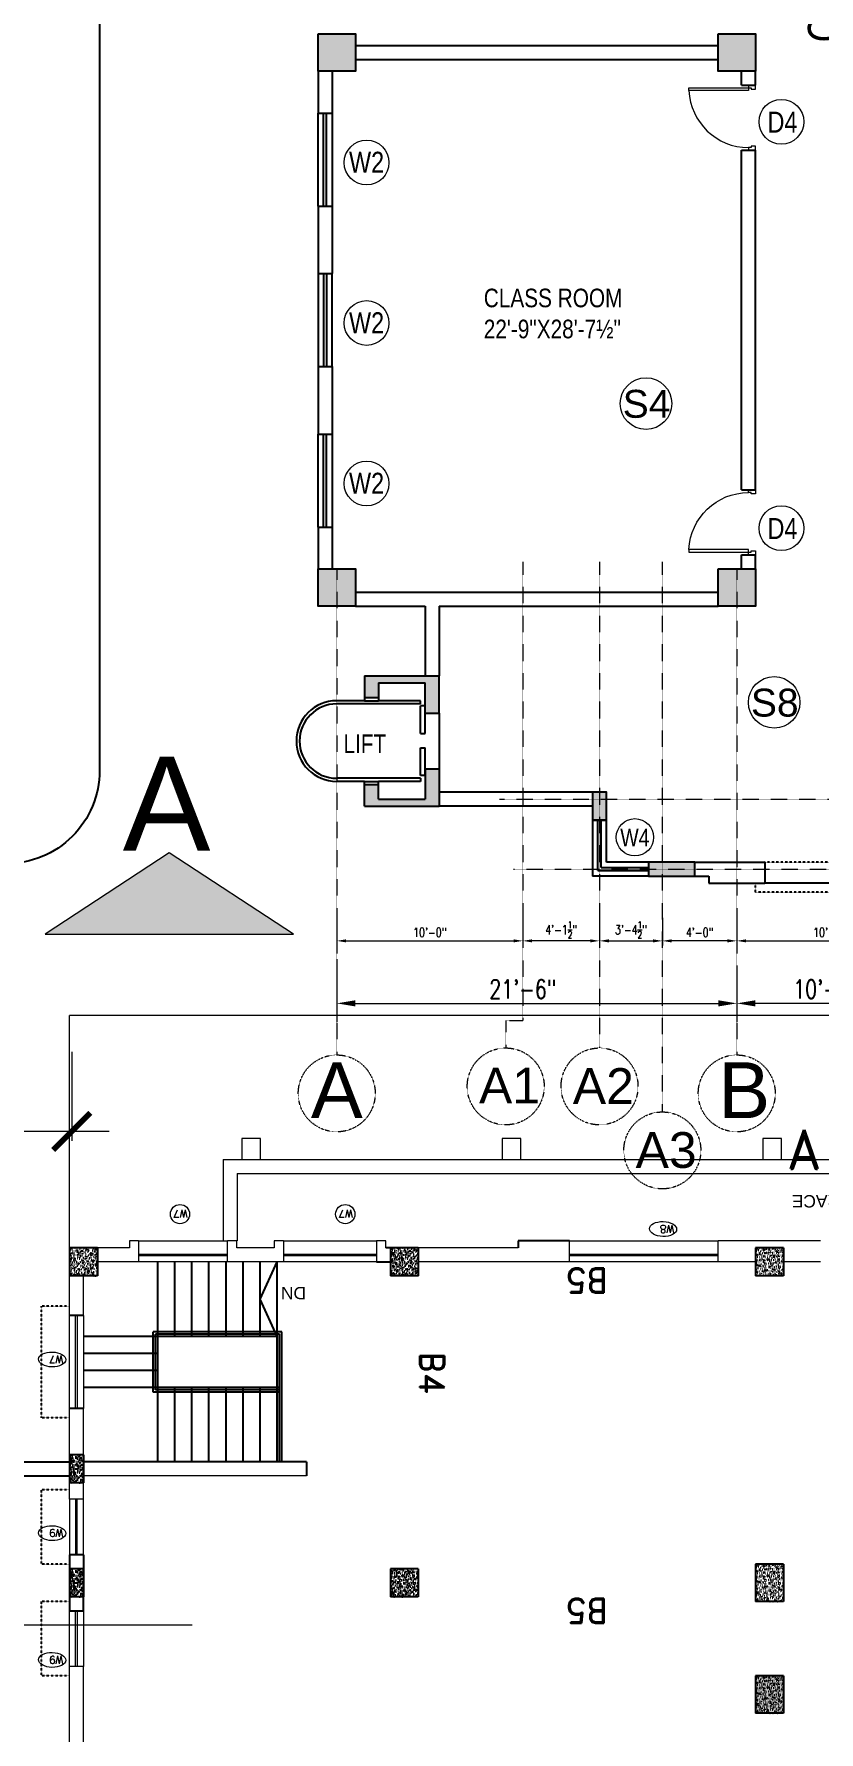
# Model space of a CAD drawing. Header units: inches. Extents: x -110725 to 51121, y 8404 to 44825.
# Drawn here: x 612 to 1118, y 21285 to 22380 of the extents above; entities that cross this region are included whole.
import ezdxf
from ezdxf.enums import TextEntityAlignment as Align

# ---------------------------------------------------------------- set-up
doc = ezdxf.new("R2010")
doc.units = ezdxf.units.IN
doc.header["$LTSCALE"] = 0.1
doc.header["$MEASUREMENT"] = 0
doc.linetypes.add('CENTER', pattern=[2, 1.25, -0.25, 0.25, -0.25])
doc.linetypes.add('DASHED', pattern=[0.75, 0.5, -0.25])
doc.layers.get('0').update_dxf_attribs({"color": 1, "lineweight": 0})
doc.layers.get('Defpoints').update_dxf_attribs({"lineweight": 0})
for name, color, linetype in [('COL', 6, 'Continuous'), ('Column', 7, 'Continuous'), ('Column Hatch', 7, 'Continuous'), ('GF', 1, 'Continuous'), ('GFW', 5, 'Continuous'), ('GREEN BELT', 80, 'Continuous'), ('STEP', 5, 'Continuous')]:
    doc.layers.add(name, color=color, linetype=linetype)
for name, color, linetype, lineweight in [('dim', 252, 'Continuous', 0), ('DOOR', 32, 'Continuous', 0), ('GRID', 8, 'CENTER', 0), ('HATCH', 5, 'Continuous', 5), ('TEXT', 3, 'Continuous', 0), ('TEXT2', 4, 'Continuous', 0), ('WALL', 7, 'Continuous', 0), ('WINDOW', 5, 'Continuous', 18)]:
    doc.layers.add(name, color=color, linetype=linetype, lineweight=lineweight)
doc.styles.add('as', font='arial.ttf')
doc.styles.add('ATIF', font='arial.ttf')
doc.styles.add('EHSAN', font='arial.ttf', dxfattribs={"height": 54})
doc.styles.add('ROMAND', font='romand.shx')
doc.styles.add('ROMANS', font='arial.ttf', dxfattribs={"width": 0.8, "height": 15})
doc.styles.get("Standard").update_dxf_attribs({"font": 'arial.ttf'})
doc.styles.add('style2', font='romand.shx')
doc.styles.add('WORKING', font='romans.shx', dxfattribs={"width": 0.75})
doc.dimstyles.new('1-8', dxfattribs={"dimtxt": 6, "dimasz": 6, "dimexe": 3, "dimexo": 1, "dimgap": 2, "dimtad": 1, "dimdec": 1, "dimzin": 3, "dimdsep": 46, "dimlunit": 4, "dimtxsty": 'WORKING', "dimcen": 2, "dimdle": 3, "dimadec": 0, "dimazin": 0, "dimtfac": 0.75, "dimtdec": 1, "dimtofl": 0, "dimtmove": 1, "dimatfit": 0, "dimfxl": 4, "dimtolj": 1, "dimtzin": 0, "dimlwd": -1, "dimlwe": -1, "dimarcsym": 1})
doc.dimstyles.new('DIM1', dxfattribs={"dimtxt": 54, "dimasz": 6, "dimexe": 6, "dimexo": 3, "dimgap": 1, "dimtad": 0, "dimzin": 0, "dimdsep": 46, "dimlunit": 4, "dimtxsty": 'EHSAN', "dimblk": 'ARCHTICK', "dimcen": 3, "dimdle": 6, "dimclrd": 4, "dimclre": 4, "dimclrt": 6, "dimadec": 0, "dimazin": 0, "dimtfac": 1, "dimtofl": 0, "dimtmove": 1, "dimatfit": 3, "dimldrblk": 'ARCHTICK', "dimfxl": 4, "dimtolj": 1, "dimtzin": 3, "dimlwd": -1, "dimlwe": -1, "dimarcsym": 0})

# ---------------------------------------------------------------- blocks, each defined once
blk = doc.blocks.new('_ArchTick')
at = {"color": 0, "linetype": 'ByBlock', "const_width": 0.15}
blk.add_lwpolyline([(-0.5, -0.5), (0.5, 0.5)], dxfattribs=at)
blk = doc.blocks.new('*D1995')
at = {"layer": 'Defpoints', "color": 0, "transparency": 16777216}
for p in [(-33, 21727), (636, 21727), (636, 21672.7)]:
    blk.add_point(p, dxfattribs=at)
at = {"layer": 'dim', "color": 4, "transparency": 16777216}
for p, q in [((-33, 21724), (-33, 21666.7)), ((636, 21724), (636, 21666.7)), ((-57, 21672.7), (207.7, 21672.7)), ((660, 21672.7), (395.2, 21672.7))]:
    blk.add_line(p, q, dxfattribs=at)
at = {"layer": 'dim', "color": 4, "transparency": 16777216, "xscale": 24, "yscale": 24, "zscale": 24, "rotation": 180}
blk.add_blockref('_ArchTick', (-33, 21672.7), dxfattribs=at)
at = {"layer": 'dim', "color": 4, "transparency": 16777216, "xscale": 24, "yscale": 24, "zscale": 24}
blk.add_blockref('_ArchTick', (636, 21672.7), dxfattribs=at)
at = {"layer": 'dim', "color": 6, "transparency": 16777216, "insert": (301.5, 21672.7), "char_height": 54, "attachment_point": 5, "style": 'EHSAN'}
blk.add_mtext('\\A1;55\'-9"', dxfattribs=at)
blk = doc.blocks.new('D2')
for p, q in [((-3, 34.85), (-1.5, 34.85)), ((-3, 1.85), (-3, 34.85)), ((-1.5, 34.85), (-1.5, 1.85)), ((-34.5, 1.88), (-36, 1.88)), ((-36, 1.88), (-36, -1.88)), ((-34.5, 0.38), (-34.5, 1.88)), ((-33.75, 0.38), (-34.5, 0.38)), ((-33.75, -1.88), (-33.75, 0.38)), ((-1.5, 1.85), (-3, 1.85)), ((-2.25, 0.38), (-2.25, -1.88)), ((-1.5, 0.38), (-2.25, 0.38)), ((0, 1.88), (-1.5, 1.88)), ((-1.5, 1.88), (-1.5, 0.38)), ((0, -1.88), (0, 1.88)), ((-36, -1.88), (-33.75, -1.88)), ((-2.25, -1.88), (0, -1.88))]:
    blk.add_line(p, q)
blk.add_arc((-1.5, 1.88), 33, 92.60525, 180)
blk = doc.blocks.new('*D3102')
at = {"layer": 'Defpoints', "color": 0, "transparency": 16777216}
for p in [(806.9, 21795.8), (1064.9, 21791.3), (1064.9, 21755.3)]:
    blk.add_point(p, dxfattribs=at)
at = {"layer": 'dim', "color": 0, "transparency": 16777216}
for p, q in [((806.9, 21783.8), (806.9, 21743.3)), ((1064.9, 21779.3), (1064.9, 21743.3)), ((818.9, 21755.3), (1052.9, 21755.3))]:
    blk.add_line(p, q, dxfattribs=at)
for points in [[(818.9, 21757.3), (818.9, 21753.3), (806.9, 21755.3)], [(1052.9, 21757.3), (1052.9, 21753.3), (1064.9, 21755.3)]]:
    blk.add_solid(points, dxfattribs=at)
at = {"layer": 'dim', "color": 0, "transparency": 16777216, "insert": (926.9, 21764.5), "char_height": 12, "attachment_point": 5, "style": 'WORKING'}
blk.add_mtext('\\A1;21\'-6"', dxfattribs=at)
blk = doc.blocks.new('*D3106')
at = {"layer": 'Defpoints', "color": 0, "transparency": 16777216}
for p in [(1064.9, 21791.3), (1184.9, 21790.5), (1064.9, 21755.3)]:
    blk.add_point(p, dxfattribs=at)
at = {"layer": 'dim', "color": 0, "transparency": 16777216}
for p, q in [((1064.9, 21779.3), (1064.9, 21743.3)), ((1184.9, 21778.5), (1184.9, 21743.3)), ((1172.9, 21755.3), (1076.9, 21755.3))]:
    blk.add_line(p, q, dxfattribs=at)
for points in [[(1076.9, 21757.3), (1076.9, 21753.3), (1064.9, 21755.3)], [(1172.9, 21757.3), (1172.9, 21753.3), (1184.9, 21755.3)]]:
    blk.add_solid(points, dxfattribs=at)
at = {"layer": 'dim', "color": 0, "transparency": 16777216, "insert": (1122.9, 21764.5), "char_height": 12, "attachment_point": 5, "style": 'WORKING'}
blk.add_mtext('\\A1;10\'-0"', dxfattribs=at)
blk = doc.blocks.new('*D3108')
at = {"layer": 'Defpoints', "color": 0, "transparency": 16777216}
for p in [(806.9, 21811.9), (926.9, 21811.3), (926.9, 21795.6)]:
    blk.add_point(p, dxfattribs=at)
at = {"layer": 'dim', "color": 0, "transparency": 16777216}
for p, q in [((806.9, 21810.9), (806.9, 21792.6)), ((926.9, 21810.3), (926.9, 21792.6)), ((812.9, 21795.6), (920.9, 21795.6))]:
    blk.add_line(p, q, dxfattribs=at)
for points in [[(812.9, 21796.6), (812.9, 21794.6), (806.9, 21795.6)], [(920.9, 21796.6), (920.9, 21794.6), (926.9, 21795.6)]]:
    blk.add_solid(points, dxfattribs=at)
at = {"layer": 'dim', "color": 0, "transparency": 16777216, "insert": (866.9, 21801.1), "char_height": 6, "attachment_point": 5, "style": 'WORKING'}
blk.add_mtext('\\A1;10\'-0"', dxfattribs=at)
blk = doc.blocks.new('*D3109')
at = {"layer": 'Defpoints', "color": 0, "transparency": 16777216}
for p in [(926.9, 21811.3), (976.4, 21811.6), (926.9, 21795.6)]:
    blk.add_point(p, dxfattribs=at)
at = {"layer": 'dim', "color": 0, "transparency": 16777216}
for p, q in [((926.9, 21810.3), (926.9, 21792.6)), ((976.4, 21810.6), (976.4, 21792.6)), ((970.4, 21795.6), (932.9, 21795.6))]:
    blk.add_line(p, q, dxfattribs=at)
for points in [[(932.9, 21796.6), (932.9, 21794.6), (926.9, 21795.6)], [(970.4, 21796.6), (970.4, 21794.6), (976.4, 21795.6)]]:
    blk.add_solid(points, dxfattribs=at)
at = {"layer": 'dim', "color": 0, "transparency": 16777216, "insert": (951.6, 21802.8), "char_height": 6, "attachment_point": 5, "style": 'WORKING'}
blk.add_mtext('\\A1;4\'-1{\\H0.75x;\\S1/2;}"', dxfattribs=at)
blk = doc.blocks.new('*D3110')
at = {"layer": 'Defpoints', "color": 0, "transparency": 16777216}
for p in [(976.4, 21811.6), (1016.9, 21811.4), (1016.9, 21795.6)]:
    blk.add_point(p, dxfattribs=at)
at = {"layer": 'dim', "color": 0, "transparency": 16777216}
for p, q in [((976.4, 21810.6), (976.4, 21792.6)), ((1016.9, 21810.4), (1016.9, 21792.6)), ((982.4, 21795.6), (1010.9, 21795.6))]:
    blk.add_line(p, q, dxfattribs=at)
for points in [[(982.4, 21796.6), (982.4, 21794.6), (976.4, 21795.6)], [(1010.9, 21796.6), (1010.9, 21794.6), (1016.9, 21795.6)]]:
    blk.add_solid(points, dxfattribs=at)
at = {"layer": 'dim', "color": 0, "transparency": 16777216, "insert": (996.6, 21802.8), "char_height": 6, "attachment_point": 5, "style": 'WORKING'}
blk.add_mtext('\\A1;3\'-4{\\H0.75x;\\S1/2;}"', dxfattribs=at)
blk = doc.blocks.new('*D3111')
at = {"layer": 'Defpoints', "color": 0, "transparency": 16777216}
for p in [(1064.9, 21811.6), (1184.9, 21811), (1184.9, 21795.6)]:
    blk.add_point(p, dxfattribs=at)
at = {"layer": 'dim', "color": 0, "transparency": 16777216}
for p, q in [((1064.9, 21810.6), (1064.9, 21792.6)), ((1184.9, 21810), (1184.9, 21792.6)), ((1070.9, 21795.6), (1178.9, 21795.6))]:
    blk.add_line(p, q, dxfattribs=at)
for points in [[(1070.9, 21796.6), (1070.9, 21794.6), (1064.9, 21795.6)], [(1178.9, 21796.6), (1178.9, 21794.6), (1184.9, 21795.6)]]:
    blk.add_solid(points, dxfattribs=at)
at = {"layer": 'dim', "color": 0, "transparency": 16777216, "insert": (1124.9, 21801.1), "char_height": 6, "attachment_point": 5, "style": 'WORKING'}
blk.add_mtext('\\A1;10\'-0"', dxfattribs=at)
blk = doc.blocks.new('*D3112')
at = {"layer": 'Defpoints', "color": 0, "transparency": 16777216}
for p in [(1016.9, 21811.4), (1064.9, 21811.6), (1016.9, 21795.6)]:
    blk.add_point(p, dxfattribs=at)
at = {"layer": 'dim', "color": 0, "transparency": 16777216}
for p, q in [((1016.9, 21810.4), (1016.9, 21792.6)), ((1064.9, 21810.6), (1064.9, 21792.6)), ((1058.9, 21795.6), (1022.9, 21795.6))]:
    blk.add_line(p, q, dxfattribs=at)
for points in [[(1022.9, 21796.6), (1022.9, 21794.6), (1016.9, 21795.6)], [(1058.9, 21796.6), (1058.9, 21794.6), (1064.9, 21795.6)]]:
    blk.add_solid(points, dxfattribs=at)
at = {"layer": 'dim', "color": 0, "transparency": 16777216, "insert": (1040.9, 21801.1), "char_height": 6, "attachment_point": 5, "style": 'WORKING'}
blk.add_mtext('\\A1;4\'-0"', dxfattribs=at)

msp = doc.modelspace()

# ---------------------------------------------------------------- hatches: boundary and pattern name
at = {"layer": 'Column Hatch'}
h = msp.add_hatch(color=256, dxfattribs=at)
h.dxf.hatch_style = 1
h.paths.add_polyline_path([(818.87541, 22380.4645), (794.87541, 22380.4645), (794.87541, 22356.4645), (818.87541, 22356.4645)])
h = msp.add_hatch(color=256, dxfattribs=at)
h.dxf.hatch_style = 1
h.paths.add_polyline_path([(1076.87541, 22380.4645), (1052.87541, 22380.4645), (1052.87541, 22356.4645), (1076.87541, 22356.4645)])
h = msp.add_hatch(color=256, dxfattribs=at)
h.dxf.hatch_style = 1
h.paths.add_polyline_path([(818.87541, 22035.4645), (794.87541, 22035.4645), (794.87541, 22011.4645), (818.87541, 22011.4645)])
h = msp.add_hatch(color=256, dxfattribs=at)
h.dxf.hatch_style = 1
h.paths.add_polyline_path([(1076.87541, 22035.4645), (1052.87541, 22035.4645), (1052.87541, 22011.4645), (1076.87541, 22011.4645)])
h = msp.add_hatch(color=256, dxfattribs=at)
h.dxf.hatch_style = 1
h.paths.add_polyline_path([(824.87541, 21952.4645), (833.87541, 21952.4645), (833.87541, 21961.9645), (863.87541, 21961.9645), (863.87541, 21942.4645), (872.87541, 21942.4645), (872.87541, 21966.4645), (824.87541, 21966.4645)])
h = msp.add_hatch(color=256, dxfattribs=at)
h.dxf.hatch_style = 1
h.paths.add_polyline_path([(833.87541, 21896.4645), (824.87541, 21896.4645), (824.87541, 21882.4645), (872.87541, 21882.4645), (872.87541, 21906.4645), (863.87541, 21906.4645), (863.87541, 21887.0645), (833.87541, 21887.0645)])
h = msp.add_hatch(color=256, dxfattribs=at)
h.dxf.hatch_style = 1
h.paths.add_polyline_path([(971.87541, 21891.66693), (971.87541, 21873.66088), (980.87541, 21873.66088), (980.87541, 21891.66693)])
h = msp.add_hatch(color=256, dxfattribs=at)
h.dxf.hatch_style = 1
h.paths.add_polyline_path([(1037.88145, 21846.41693), (1007.87541, 21846.41693), (1007.87541, 21837.41693), (1037.88145, 21837.41693)])
h = msp.add_hatch(dxfattribs=at)
h.set_pattern_fill('AR-CONC', color=8, scale=0.5, angle=225)
h.set_pattern_definition([(275, (762.234, 22089.0614), (-2.75776, -2.314035), [0.375, -4.125]), (220, (762.234, 22089.0614), (3.14996, -2.16884), [0.3, -3.3]), (325.4514, (762.004, 22088.8685), (0.392197, -4.482876), [0.3187, -3.50571]), (271.1842, (762.941, 22088.3543), (-4.358465, -3.18807), [0.5625, -6.1875]), (321.6356, (762.578, 22088.0886), (0.139495, -6.74856), [0.47805, -5.258565]), (216.1842, (762.941, 22088.354), (0.1395, -6.74856), [0.45, -4.95]), (246, (762.4106, 22088.1775), (-3.533858, -0.686912), [0.375, -4.125]), (191, (762.4106, 22088.1775), (1.703543, -3.424042), [0.3, -3.3]), (296.4514, (762.116, 22088.1202), (-1.830318, -4.110953), [0.3187, -3.50571]), (262.5, (762.2339, 22089.0614), (1.133966, -1.219949), [0, -3.26, 0, -3.35, 0, -3.3125]), (232.5, (762.2339, 22089.0614), (0.464365, -2.324547), [0, -1.91, 0, -3.185, 0, -1.2625]), (192.5, (763.0223, 22089.8498), (-1.967091, -1.8076038), [0, -1.25, 0, -3.9, 0, -5.175]), (182.5, (763.3758, 22090.2033), (-1.70795, -2.415799), [0, -1.625, 0, -2.59, 0, -3.675])])
h.paths.add_polyline_path([(634.4756, 21597.56505), (634.4756, 21579.56505), (652.4756, 21579.56505), (652.4756, 21597.56505)])
h = msp.add_hatch(dxfattribs=at)
h.set_pattern_fill('AR-CONC', color=8, scale=0.5, angle=225)
h.set_pattern_definition([(275, (973.734, 22089.0614), (-2.75776, -2.314035), [0.375, -4.125]), (220, (973.734, 22089.0614), (3.14996, -2.16884), [0.3, -3.3]), (325.4514, (973.504, 22088.8685), (0.392197, -4.482876), [0.3187, -3.50571]), (271.1842, (974.441, 22088.3543), (-4.358465, -3.18807), [0.5625, -6.1875]), (321.6356, (974.078, 22088.0886), (0.139495, -6.74856), [0.47805, -5.258565]), (216.1842, (974.441, 22088.354), (0.1395, -6.74856), [0.45, -4.95]), (246, (973.9106, 22088.1775), (-3.533858, -0.686912), [0.375, -4.125]), (191, (973.9106, 22088.1775), (1.703543, -3.424042), [0.3, -3.3]), (296.4514, (973.616, 22088.1202), (-1.830318, -4.110953), [0.3187, -3.50571]), (262.5, (973.7339, 22089.0614), (1.133966, -1.219949), [0, -3.26, 0, -3.35, 0, -3.3125]), (232.5, (973.7339, 22089.0614), (0.464365, -2.324547), [0, -1.91, 0, -3.185, 0, -1.2625]), (192.5, (974.5223, 22089.8498), (-1.967091, -1.8076038), [0, -1.25, 0, -3.9, 0, -5.175]), (182.5, (974.8758, 22090.2033), (-1.70795, -2.415799), [0, -1.625, 0, -2.59, 0, -3.675])])
h.paths.add_polyline_path([(841.4756, 21579.56505), (859.4756, 21579.56505), (859.4756, 21597.56505), (841.4756, 21597.56505)])
h = msp.add_hatch(dxfattribs=at)
h.set_pattern_fill('AR-CONC', color=8, scale=0.5, angle=225)
h.set_pattern_definition([(275, (1209.234, 22074.0614), (-2.75776, -2.314035), [0.375, -4.125]), (220, (1209.234, 22074.0614), (3.14996, -2.16884), [0.3, -3.3]), (325.4514, (1209.004, 22073.8685), (0.392197, -4.482876), [0.3187, -3.50571]), (271.1842, (1209.941, 22073.3543), (-4.358465, -3.18807), [0.5625, -6.1875]), (321.6356, (1209.578, 22073.0886), (0.139495, -6.74856), [0.47805, -5.258565]), (216.1842, (1209.941, 22073.354), (0.1395, -6.74856), [0.45, -4.95]), (246, (1209.4106, 22073.1775), (-3.533858, -0.686912), [0.375, -4.125]), (191, (1209.4106, 22073.1775), (1.703543, -3.424042), [0.3, -3.3]), (296.4514, (1209.116, 22073.1202), (-1.830318, -4.110953), [0.3187, -3.50571]), (262.5, (1209.2339, 22074.0614), (1.133966, -1.219949), [0, -3.26, 0, -3.35, 0, -3.3125]), (232.5, (1209.2339, 22074.0614), (0.464365, -2.324547), [0, -1.91, 0, -3.185, 0, -1.2625]), (192.5, (1210.0223, 22074.8498), (-1.967091, -1.8076038), [0, -1.25, 0, -3.9, 0, -5.175]), (182.5, (1210.3758, 22075.2033), (-1.70795, -2.415799), [0, -1.625, 0, -2.59, 0, -3.675])])
h.paths.add_polyline_path([(1076.9756, 21579.56505), (1094.9756, 21579.56505), (1094.9756, 21597.56505), (1076.9756, 21597.56505)])
h = msp.add_hatch(dxfattribs=at)
h.set_pattern_fill('AR-CONC', color=8, scale=0.5, angle=225)
h.set_pattern_definition([(275, (762.234, 21951.0614), (-2.75776, -2.314035), [0.375, -4.125]), (220, (762.234, 21951.0614), (3.14996, -2.16884), [0.3, -3.3]), (325.4514, (762.004, 21950.8685), (0.392197, -4.482876), [0.3187, -3.50571]), (271.1842, (762.941, 21950.3543), (-4.358465, -3.18807), [0.5625, -6.1875]), (321.6356, (762.578, 21950.0886), (0.139495, -6.74856), [0.47805, -5.258565]), (216.1842, (762.941, 21950.354), (0.1395, -6.74856), [0.45, -4.95]), (246, (762.4106, 21950.1775), (-3.533858, -0.686912), [0.375, -4.125]), (191, (762.4106, 21950.1775), (1.703543, -3.424042), [0.3, -3.3]), (296.4514, (762.116, 21950.1202), (-1.830318, -4.110953), [0.3187, -3.50571]), (262.5, (762.2339, 21951.0614), (1.133966, -1.219949), [0, -3.26, 0, -3.35, 0, -3.3125]), (232.5, (762.2339, 21951.0614), (0.464365, -2.324547), [0, -1.91, 0, -3.185, 0, -1.2625]), (192.5, (763.0223, 21951.8498), (-1.967091, -1.8076038), [0, -1.25, 0, -3.9, 0, -5.175]), (182.5, (763.3758, 21952.2033), (-1.70795, -2.415799), [0, -1.625, 0, -2.59, 0, -3.675])])
h.paths.add_polyline_path([(634.4756, 21464.06505), (634.4756, 21446.06505), (643.4756, 21446.06505), (643.4756, 21464.06505)])
h = msp.add_hatch(dxfattribs=at)
h.set_pattern_fill('AR-CONC', color=8, scale=0.5, angle=225)
h.set_pattern_definition([(275, (762.234, 21877.5614), (-2.75776, -2.314035), [0.375, -4.125]), (220, (762.234, 21877.5614), (3.14996, -2.16884), [0.3, -3.3]), (325.4514, (762.004, 21877.3685), (0.392197, -4.482876), [0.3187, -3.50571]), (271.1842, (762.941, 21876.8543), (-4.358465, -3.18807), [0.5625, -6.1875]), (321.6356, (762.578, 21876.5886), (0.139495, -6.74856), [0.47805, -5.258565]), (216.1842, (762.941, 21876.854), (0.1395, -6.74856), [0.45, -4.95]), (246, (762.4106, 21876.6775), (-3.533858, -0.686912), [0.375, -4.125]), (191, (762.4106, 21876.6775), (1.703543, -3.424042), [0.3, -3.3]), (296.4514, (762.116, 21876.6202), (-1.830318, -4.110953), [0.3187, -3.50571]), (262.5, (762.2339, 21877.5614), (1.133966, -1.219949), [0, -3.26, 0, -3.35, 0, -3.3125]), (232.5, (762.2339, 21877.5614), (0.464365, -2.324547), [0, -1.91, 0, -3.185, 0, -1.2625]), (192.5, (763.0223, 21878.3498), (-1.967091, -1.8076038), [0, -1.25, 0, -3.9, 0, -5.175]), (182.5, (763.3758, 21878.7033), (-1.70795, -2.415799), [0, -1.625, 0, -2.59, 0, -3.675])])
h.paths.add_polyline_path([(634.4756, 21390.56505), (634.4756, 21372.56505), (643.4756, 21372.56505), (643.4756, 21390.56505)])
h = msp.add_hatch(dxfattribs=at)
h.set_pattern_fill('AR-CONC', color=8, scale=0.5, angle=225)
h.set_pattern_definition([(275, (973.734, 21870.0614), (-2.75776, -2.314035), [0.375, -4.125]), (220, (973.734, 21870.0614), (3.14996, -2.16884), [0.3, -3.3]), (325.4514, (973.504, 21869.8685), (0.392197, -4.482876), [0.3187, -3.50571]), (271.1842, (974.441, 21869.3543), (-4.358465, -3.18807), [0.5625, -6.1875]), (321.6356, (974.078, 21869.0886), (0.139495, -6.74856), [0.47805, -5.258565]), (216.1842, (974.441, 21869.354), (0.1395, -6.74856), [0.45, -4.95]), (246, (973.9106, 21869.1775), (-3.533858, -0.686912), [0.375, -4.125]), (191, (973.9106, 21869.1775), (1.703543, -3.424042), [0.3, -3.3]), (296.4514, (973.616, 21869.1202), (-1.830318, -4.110953), [0.3187, -3.50571]), (262.5, (973.7339, 21870.0614), (1.133966, -1.219949), [0, -3.26, 0, -3.35, 0, -3.3125]), (232.5, (973.7339, 21870.0614), (0.464365, -2.324547), [0, -1.91, 0, -3.185, 0, -1.2625]), (192.5, (974.5223, 21870.8498), (-1.967091, -1.8076038), [0, -1.25, 0, -3.9, 0, -5.175]), (182.5, (974.8758, 21871.2033), (-1.70795, -2.415799), [0, -1.625, 0, -2.59, 0, -3.675])])
h.paths.add_polyline_path([(841.4756, 21372.56505), (859.4756, 21372.56505), (859.4756, 21390.56505), (841.4756, 21390.56505)])
h = msp.add_hatch(dxfattribs=at)
h.set_pattern_fill('AR-CONC', color=8, scale=0.5, angle=225)
h.set_pattern_definition([(275, (1209.234, 21870.0614), (-2.75776, -2.314035), [0.375, -4.125]), (220, (1209.234, 21870.0614), (3.14996, -2.16884), [0.3, -3.3]), (325.4514, (1209.004, 21869.8685), (0.392197, -4.482876), [0.3187, -3.50571]), (271.1842, (1209.941, 21869.3543), (-4.358465, -3.18807), [0.5625, -6.1875]), (321.6356, (1209.578, 21869.0886), (0.139495, -6.74856), [0.47805, -5.258565]), (216.1842, (1209.941, 21869.354), (0.1395, -6.74856), [0.45, -4.95]), (246, (1209.4106, 21869.1775), (-3.533858, -0.686912), [0.375, -4.125]), (191, (1209.4106, 21869.1775), (1.703543, -3.424042), [0.3, -3.3]), (296.4514, (1209.116, 21869.1202), (-1.830318, -4.110953), [0.3187, -3.50571]), (262.5, (1209.2339, 21870.0614), (1.133966, -1.219949), [0, -3.26, 0, -3.35, 0, -3.3125]), (232.5, (1209.2339, 21870.0614), (0.464365, -2.324547), [0, -1.91, 0, -3.185, 0, -1.2625]), (192.5, (1210.0223, 21870.8498), (-1.967091, -1.8076038), [0, -1.25, 0, -3.9, 0, -5.175]), (182.5, (1210.3758, 21871.2033), (-1.70795, -2.415799), [0, -1.625, 0, -2.59, 0, -3.675])])
h.paths.add_polyline_path([(1076.9756, 21369.56505), (1094.9756, 21369.56505), (1094.9756, 21393.56505), (1076.9756, 21393.56505)])
h = msp.add_hatch(dxfattribs=at)
h.set_pattern_fill('AR-CONC', color=8, scale=0.5, angle=225)
h.set_pattern_definition([(275, (1209.234, 21798.0614), (-2.75776, -2.314035), [0.375, -4.125]), (220, (1209.234, 21798.0614), (3.14996, -2.16884), [0.3, -3.3]), (325.4514, (1209.004, 21797.8685), (0.392197, -4.482876), [0.3187, -3.50571]), (271.1842, (1209.941, 21797.3543), (-4.358465, -3.18807), [0.5625, -6.1875]), (321.6356, (1209.578, 21797.0886), (0.139495, -6.74856), [0.47805, -5.258565]), (216.1842, (1209.941, 21797.354), (0.1395, -6.74856), [0.45, -4.95]), (246, (1209.4106, 21797.1775), (-3.533858, -0.686912), [0.375, -4.125]), (191, (1209.4106, 21797.1775), (1.703543, -3.424042), [0.3, -3.3]), (296.4514, (1209.116, 21797.1202), (-1.830318, -4.110953), [0.3187, -3.50571]), (262.5, (1209.2339, 21798.0614), (1.133966, -1.219949), [0, -3.26, 0, -3.35, 0, -3.3125]), (232.5, (1209.2339, 21798.0614), (0.464365, -2.324547), [0, -1.91, 0, -3.185, 0, -1.2625]), (192.5, (1210.0223, 21798.8498), (-1.967091, -1.8076038), [0, -1.25, 0, -3.9, 0, -5.175]), (182.5, (1210.3758, 21799.2033), (-1.70795, -2.415799), [0, -1.625, 0, -2.59, 0, -3.675])])
h.paths.add_polyline_path([(1076.9756, 21297.56505), (1094.9756, 21297.56505), (1094.9756, 21321.56505), (1076.9756, 21321.56505)])
at = {"layer": 'HATCH'}
h = msp.add_hatch(color=256, dxfattribs=at)
h.dxf.hatch_style = 1
h.paths.add_polyline_path([(1094.9756, 21297.56505), (1076.9756, 21297.56505), (1076.9756, 21321.56505), (1094.9756, 21321.56505)])
at = {"layer": 'TEXT'}
msp.add_hatch(color=256, dxfattribs=at).paths.add_polyline_path([(778.94549, 21799.96635), (698.87741, 21852.4709), (618.80932, 21799.96635)])

# ---------------------------------------------------------------- linework, layer by layer
at = {"layer": 'COL'}
for points in [[(794.87541, 22380.4645), (818.87541, 22380.4645), (818.87541, 22356.4645), (794.87541, 22356.4645)], [(1052.87541, 22380.4645), (1076.87541, 22380.4645), (1076.87541, 22356.4645), (1052.87541, 22356.4645)], [(794.87541, 22035.4645), (818.87541, 22035.4645), (818.87541, 22011.4645), (794.87541, 22011.4645)], [(1052.87541, 22035.4645), (1076.87541, 22035.4645), (1076.87541, 22011.4645), (1052.87541, 22011.4645)]]:
    msp.add_lwpolyline(points, close=True, dxfattribs=at)
at = {"layer": 'COL', "linetype": 'Continuous'}
for points in [[(971.87541, 21891.4645), (971.87541, 21873.45846), (980.87541, 21873.45846), (980.87541, 21891.4645)], [(1037.88145, 21846.41693), (1007.87541, 21846.41693), (1007.87541, 21837.41693), (1037.88145, 21837.41693)]]:
    msp.add_lwpolyline(points, close=True, dxfattribs=at)
at = {"layer": 'Column', "color": 6}
for p, q in [((652.4756, 21597.56505), (634.4756, 21597.56505)), ((634.4756, 21597.56505), (634.4756, 21579.56505)), ((652.4756, 21597.56505), (652.4756, 21579.56505)), ((859.4756, 21597.56505), (841.4756, 21597.56505)), ((841.4756, 21597.56505), (841.4756, 21579.56505)), ((859.4756, 21597.56505), (859.4756, 21579.56505)), ((1094.9756, 21597.56505), (1076.9756, 21597.56505)), ((1076.9756, 21597.56505), (1076.9756, 21579.56505)), ((1094.9756, 21597.56505), (1094.9756, 21579.56505)), ((652.4756, 21579.56505), (634.4756, 21579.56505)), ((859.4756, 21579.56505), (841.4756, 21579.56505)), ((1094.9756, 21579.56505), (1076.9756, 21579.56505)), ((643.4756, 21464.06505), (634.4756, 21464.06505)), ((634.4756, 21464.06505), (634.4756, 21446.06505)), ((643.4756, 21464.06505), (643.4756, 21446.06505)), ((643.4756, 21446.06505), (634.4756, 21446.06505)), ((643.4756, 21390.56505), (634.4756, 21390.56505)), ((634.4756, 21390.56505), (634.4756, 21372.56505)), ((643.4756, 21390.56505), (643.4756, 21372.56505)), ((859.4756, 21390.56505), (841.4756, 21390.56505)), ((841.4756, 21390.56505), (841.4756, 21372.56505)), ((859.4756, 21390.56505), (859.4756, 21372.56505)), ((1094.9756, 21393.56505), (1076.9756, 21393.56505)), ((1076.9756, 21393.56505), (1076.9756, 21369.56505)), ((1094.9756, 21393.56505), (1094.9756, 21369.56505)), ((643.4756, 21372.56505), (634.4756, 21372.56505)), ((859.4756, 21372.56505), (841.4756, 21372.56505)), ((1094.9756, 21369.56505), (1076.9756, 21369.56505)), ((1094.9756, 21321.56505), (1076.9756, 21321.56505)), ((1076.9756, 21321.56505), (1076.9756, 21297.56505)), ((1094.9756, 21321.56505), (1094.9756, 21297.56505)), ((1094.9756, 21297.56505), (1076.9756, 21297.56505))]:
    msp.add_line(p, q, dxfattribs=at)
at = {"layer": 'GF'}
for p, q in [((818.87541, 22372.9645), (1052.87541, 22372.9645)), ((818.87541, 22363.9645), (1052.87541, 22363.9645)), ((794.87541, 22356.4645), (794.87541, 22329.4645)), ((803.87541, 22356.4645), (803.87541, 22329.4645)), ((1067.87541, 22347.4645), (1067.87541, 22356.4645)), ((1076.87541, 22347.4645), (1076.87541, 22356.4645)), ((1067.87541, 22347.4645), (1076.87541, 22347.4645)), ((794.87541, 22329.4645), (803.87541, 22329.4645)), ((1067.87541, 22086.4645), (1067.87541, 22305.4645)), ((1067.87541, 22305.4645), (1076.87541, 22305.4645)), ((1076.87541, 22086.4645), (1076.87541, 22305.4645)), ((794.87541, 22269.4645), (794.87541, 22225.9645)), ((794.87541, 22269.4645), (803.87541, 22269.4645)), ((803.87541, 22269.4645), (803.87541, 22225.9645)), ((794.87541, 22225.9645), (803.87541, 22225.9645)), ((794.87541, 22165.9645), (794.87541, 22122.4645)), ((794.87541, 22165.9645), (803.87541, 22165.9645)), ((803.87541, 22165.9645), (803.87541, 22122.4645)), ((794.87541, 22122.4645), (803.87541, 22122.4645)), ((1067.87541, 22086.4645), (1076.87541, 22086.4645)), ((794.87541, 22062.4645), (794.87541, 22035.4645)), ((794.87541, 22062.4645), (803.87541, 22062.4645)), ((803.87541, 22062.4645), (803.87541, 22035.4645)), ((1067.87541, 22035.4645), (1067.87541, 22044.4645)), ((1067.87541, 22044.4645), (1076.87541, 22044.4645)), ((1076.87541, 22035.4645), (1076.87541, 22044.4645)), ((818.87541, 22020.4645), (1052.87541, 22020.4645)), ((818.87541, 22011.4645), (863.87541, 22011.4645)), ((863.87541, 22011.4645), (863.87541, 21966.4645)), ((872.87541, 22011.4645), (1052.87541, 22011.4645)), ((872.87541, 22011.4645), (872.87541, 21966.4645)), ((824.87541, 21966.4645), (872.87541, 21966.4645)), ((824.87541, 21966.4645), (824.87541, 21950.4645)), ((833.87541, 21961.9645), (863.87541, 21961.9645)), ((833.87541, 21961.9645), (833.87541, 21954.4645)), ((863.87541, 21942.4645), (863.87541, 21961.9645)), ((872.87541, 21942.4645), (872.87541, 21966.4645)), ((824.87541, 21952.4645), (833.87541, 21952.4645)), ((824.87541, 21950.4645), (833.87541, 21950.4645)), ((824.87541, 21950.4645), (833.87541, 21950.4645)), ((833.87541, 21954.4645), (833.87541, 21954.4645)), ((833.87541, 21954.4645), (833.87541, 21950.4645)), ((863.87541, 21942.4645), (872.87541, 21942.4645)), ((863.87541, 21906.4645), (863.87541, 21887.0645)), ((863.87541, 21906.4645), (872.87541, 21906.4645)), ((872.87541, 21906.4645), (872.87541, 21882.4645)), ((824.87541, 21882.4645), (824.87541, 21898.4645)), ((824.87541, 21898.4645), (833.87541, 21898.4645)), ((824.87541, 21896.4645), (833.87541, 21896.4645)), ((833.87541, 21894.4645), (833.87541, 21898.4645)), ((833.87541, 21894.4645), (833.87541, 21894.4645)), ((833.87541, 21887.0645), (833.87541, 21894.4645)), ((971.87541, 21891.4645), (872.87541, 21891.4645)), ((824.87541, 21882.4645), (872.87541, 21882.4645)), ((833.87541, 21887.0645), (863.87541, 21887.0645)), ((971.87541, 21882.4645), (872.87541, 21882.4645)), ((971.87541, 21873.45846), (971.87541, 21873.41693)), ((980.87541, 21873.41693), (971.87541, 21873.41693)), ((980.87541, 21873.41693), (980.87541, 21873.45846)), ((1037.88145, 21846.41693), (1082.91541, 21846.41693)), ((1037.88145, 21837.41693), (1046.87541, 21837.41693)), ((1046.87541, 21837.41693), (1046.87541, 21832.91693)), ((1082.91541, 21846.41693), (1082.91541, 21832.91693)), ((1046.87541, 21832.91693), (1082.91541, 21832.91693))]:
    msp.add_line(p, q, dxfattribs=at)
at = {"layer": 'GFW'}
for p, q in [((794.87541, 22269.4645), (794.87541, 22329.4645)), ((798.37541, 22269.4645), (798.37541, 22329.4645)), ((800.37541, 22269.4645), (800.37541, 22329.4645)), ((803.87541, 22329.4645), (803.87541, 22269.4645)), ((794.87541, 22225.9645), (794.87541, 22165.9645)), ((798.37541, 22225.9645), (798.37541, 22165.9645)), ((800.37541, 22225.9645), (800.37541, 22165.9645)), ((803.87541, 22165.9645), (803.87541, 22225.9645)), ((794.87541, 22062.4645), (794.87541, 22122.4645)), ((798.37541, 22062.4645), (798.37541, 22122.4645)), ((800.37541, 22062.4645), (800.37541, 22122.4645)), ((803.87541, 22122.4645), (803.87541, 22062.4645)), ((824.87541, 21950.4645), (806.87541, 21950.4645)), ((860.87541, 21948.4645), (806.87541, 21948.4645)), ((860.87541, 21950.4645), (833.87541, 21950.4645)), ((860.87541, 21948.4645), (860.87541, 21950.4645)), ((860.87541, 21929.41193), (860.87541, 21947.16193)), ((863.87541, 21947.16193), (860.87541, 21947.16193)), ((863.87541, 21929.41193), (863.87541, 21947.16193)), ((872.87541, 21942.4645), (872.87541, 21906.4645)), ((860.87541, 21929.41193), (863.87541, 21929.41193)), ((860.87541, 21902.35432), (860.87541, 21920.10432)), ((860.87541, 21920.10432), (863.87541, 21920.10432)), ((863.87541, 21902.35432), (863.87541, 21920.10432)), ((863.87541, 21902.35432), (860.87541, 21902.35432)), ((860.87541, 21900.4645), (806.87541, 21900.4645)), ((824.87541, 21898.4645), (806.87541, 21898.4645)), ((860.87541, 21898.4645), (833.87541, 21898.4645)), ((860.87541, 21900.4645), (860.87541, 21898.4645)), ((971.87541, 21873.41693), (971.87541, 21837.41693)), ((975.37541, 21840.91693), (975.37541, 21873.41693)), ((977.37541, 21842.91693), (977.37541, 21873.41693)), ((980.87541, 21846.41693), (980.87541, 21873.41693)), ((1007.87541, 21837.41693), (971.87541, 21837.41693)), ((975.37541, 21840.91693), (1007.87541, 21840.91693)), ((977.37541, 21842.91693), (1007.87541, 21842.91693)), ((1007.87541, 21846.41693), (980.87541, 21846.41693)), ((1166.91541, 21832.91693), (1082.91541, 21832.91693))]:
    msp.add_line(p, q, dxfattribs=at)
at = {"layer": 'GFW', "linetype": 'DASHED'}
for p, q in [((1166.91541, 21846.41693), (1082.91541, 21846.41693)), ((1076.91541, 21826.91693), (1076.91541, 21832.91693)), ((1172.91541, 21826.91693), (1076.91541, 21826.91693)), ((1172.91541, 21826.91693), (1076.91541, 21826.91693))]:
    msp.add_line(p, q, dxfattribs=at)
at = {"layer": 'GFW'}
for radius in [26, 24]:
    msp.add_arc((806.87541, 21924.4645), radius, 90, 270, dxfattribs=at)
at = {"layer": 'GREEN BELT', "linetype": 'Continuous', "elevation": 27.16259}
msp.add_lwpolyline([(624.70585, 23124.94238, -0.2636513242), (653.87541, 23073.46924), (653.87541, 21905.40873, -0.4142135624), (593.87541, 21845.40873), (97.4756, 21845.40873, -0.4142135624), (37.4756, 21905.40873), (37.4756, 23304.85978, -0.4142135624), (97.4756, 23364.85978), (207.55607, 23364.85978, -0.1357385129), (238.38652, 23356.33292), (624.70585, 23124.94238)], format="xyb", dxfattribs=at)
at = {"layer": 'GRID'}
for p, q in [((806.87541, 22035.4645), (806.87541, 21722.0489)), ((926.87843, 22039.9645), (926.87843, 21744.17881)), ((976.37541, 22039.9645), (976.37541, 21726.5489)), ((1016.87843, 22039.9645), (1016.87843, 21685.29065)), ((1064.87541, 22035.4645), (1064.87541, 21722.0489)), ((911.87541, 21886.9645), (1616.5457, 21886.9645)), ((920.87843, 21841.91693), (1616.5457, 21841.91693)), ((915.86496, 21744.17881), (926.87843, 21744.17881)), ((915.86496, 21744.17881), (915.86496, 21726.5489))]:
    msp.add_line(p, q, dxfattribs=at)
for centre in [(915.86496, 21701.73795), (976.37541, 21701.73795), (806.87541, 21697.23795), (1064.87541, 21697.23795), (1016.87843, 21660.4797)]:
    msp.add_circle(centre, 24.81095, dxfattribs=at)
at = {"layer": 'STEP'}
for p, q in [((691.4756, 21540.56505), (691.4756, 21588.56505)), ((702.4756, 21540.56505), (702.4756, 21588.56505)), ((713.4756, 21540.56505), (713.4756, 21588.56505)), ((724.4756, 21540.56505), (724.4756, 21588.56505)), ((735.4756, 21540.56505), (735.4756, 21588.56505)), ((746.4756, 21540.56505), (746.4756, 21588.56505)), ((757.4756, 21540.56505), (757.4756, 21588.56505)), ((757.4756, 21564.56505), (768.4756, 21588.56505)), ((768.4756, 21507.56505), (768.4756, 21588.56505)), ((768.4756, 21540.56505), (757.4756, 21564.56505)), ((691.4756, 21540.56505), (643.4756, 21540.56505)), ((771.4756, 21543.56505), (688.4756, 21543.56505)), ((688.4756, 21504.56505), (688.4756, 21543.56505)), ((769.9756, 21542.06505), (689.9756, 21542.06505)), ((689.9756, 21506.06505), (689.9756, 21542.06505)), ((768.4756, 21540.56505), (691.4756, 21540.56505)), ((691.4756, 21507.56505), (691.4756, 21540.56505)), ((769.9756, 21459.56505), (769.9756, 21542.06505)), ((771.4756, 21459.56505), (771.4756, 21543.56505)), ((691.4756, 21529.56505), (643.4756, 21529.56505)), ((691.4756, 21518.56505), (643.4756, 21518.56505)), ((691.4756, 21507.56505), (643.4756, 21507.56505)), ((691.4756, 21459.56505), (691.4756, 21507.56505)), ((769.9756, 21507.56505), (691.4756, 21507.56505)), ((702.4756, 21459.56505), (702.4756, 21507.56505)), ((713.4756, 21459.56505), (713.4756, 21507.56505)), ((724.4756, 21459.56505), (724.4756, 21507.56505)), ((735.4756, 21459.56505), (735.4756, 21507.56505)), ((746.4756, 21459.56505), (746.4756, 21507.56505)), ((757.4756, 21459.56505), (757.4756, 21507.56505)), ((768.4756, 21459.56505), (768.4756, 21507.56505)), ((769.9756, 21504.56505), (688.4756, 21504.56505)), ((769.9756, 21506.06505), (689.9756, 21506.06505))]:
    msp.add_line(p, q, dxfattribs=at)
at = {"layer": 'TEXT'}
msp.add_lwpolyline([(618.80932, 21799.96635), (778.94549, 21799.96635), (698.87741, 21852.4709)], close=True, dxfattribs=at)
at = {"layer": 'TEXT', "linetype": 'Continuous'}
for centre, radius in [((1093.69984, 22323.80622), 14.42656), ((826.11952, 22297.55334), 14.42656), ((826.11952, 22194.05334), 14.42656), ((826.11952, 22090.55334), 14.42656), ((1093.69984, 22061.72818), 14.42656), ((999.18449, 21862.41232), 12.02213)]:
    msp.add_circle(centre, radius, dxfattribs=at)
at = {"layer": 'TEXT'}
for centre in [(1006.3582, 22142.09216), (1089.03937, 21949.39441)]:
    msp.add_circle(centre, 16.6286, dxfattribs=at)
at = {"layer": 'TEXT2'}
for centre in [(705.77085, 21619.39093), (812.38286, 21619.39093)]:
    msp.add_circle(centre, 6.20865, dxfattribs=at)
for centre in [(1017.37511, 21609.77181), (623.29332, 21525.64078), (623.29332, 21413.63364), (623.29332, 21331.87348)]:
    msp.add_ellipse(centre, major_axis=(8.75073, -0.212), ratio=0.5496329214, dxfattribs=at)
at = {"layer": 'WALL'}
for p, q in [((1046.87541, 21837.41693), (1046.87541, 21832.91693)), ((1046.87541, 21832.91693), (1082.91541, 21832.91693)), ((673.11033, 21597.56505), (634.4756, 21597.56505)), ((634.4756, 21554.06505), (634.4756, 21597.56505)), ((673.11033, 21602.06505), (673.11033, 21597.56505)), ((679.11033, 21602.06505), (673.11033, 21602.06505)), ((679.11033, 21602.06505), (679.11033, 21588.56505)), ((742.34088, 21602.06505), (736.34088, 21602.06505)), ((736.34088, 21588.56505), (736.34088, 21602.06505)), ((742.34088, 21597.56505), (742.34088, 21602.06505)), ((766.49505, 21597.56505), (742.34088, 21597.56505)), ((766.49505, 21602.06505), (766.49505, 21597.56505)), ((772.4756, 21602.06505), (766.49505, 21602.06505)), ((772.4756, 21602.06505), (772.4756, 21588.56505)), ((838.4756, 21602.06505), (832.4756, 21602.06505)), ((832.4756, 21602.06505), (832.4756, 21588.56505)), ((838.4756, 21597.56505), (838.4756, 21602.06505)), ((923.9756, 21597.56505), (841.4756, 21597.56505)), ((956.9756, 21588.56505), (956.9756, 21602.06505)), ((1118.9756, 21602.06505), (1052.9756, 21602.06505)), ((1052.9756, 21588.56505), (1052.9756, 21602.06505)), ((679.11033, 21588.56505), (652.4756, 21588.56505)), ((772.4756, 21588.56505), (736.34088, 21588.56505)), ((956.9756, 21588.56505), (859.4756, 21588.56505)), ((1076.9756, 21588.56505), (1052.9756, 21588.56505)), ((1118.9756, 21588.56505), (1094.9756, 21588.56505)), ((643.4756, 21554.06505), (643.4756, 21579.56505)), ((634.4756, 21435.56505), (634.4756, 21494.06505)), ((643.4756, 21435.56505), (643.4756, 21494.06505)), ((787.4756, 21450.56505), (643.4756, 21450.56505)), ((643.4756, 21435.56505), (634.4756, 21435.56505)), ((555.3865, 21354.56505), (713.5647, 21354.56505)), ((634.4756, 21228.56505), (634.4756, 21327.56505)), ((643.4756, 21327.56505), (634.4756, 21327.56505)), ((643.4756, 21248.56505), (643.4756, 21327.56505))]:
    msp.add_line(p, q, dxfattribs=at)
at = {"layer": 'WALL', "lineweight": -3}
for p, q in [((841.4756, 21597.56505), (838.4756, 21597.56505)), ((956.9756, 21602.06505), (923.9756, 21602.06505)), ((923.9756, 21602.06505), (923.9756, 21597.56505)), ((832.4756, 21588.56505), (841.4756, 21588.56505)), ((643.4756, 21554.06505), (634.4756, 21554.06505)), ((643.4756, 21494.06505), (634.4756, 21494.06505)), ((787.4756, 21459.56505), (643.4756, 21459.56505)), ((787.4756, 21459.56505), (787.4756, 21450.56505)), ((643.4756, 21399.56505), (634.4756, 21399.56505)), ((634.4756, 21399.56505), (634.4756, 21390.56505)), ((643.4756, 21399.56505), (643.4756, 21390.56505)), ((634.4756, 21372.56505), (634.4756, 21363.56505)), ((643.4756, 21363.56505), (643.4756, 21372.56505)), ((634.4756, 21363.56505), (643.4756, 21363.56505))]:
    msp.add_line(p, q, dxfattribs=at)
at = {"layer": 'WALL', "color": 2, "linetype": 'DASHED', "lineweight": -3}
for p, q in [((616.4756, 21488.06505), (616.4756, 21560.06505)), ((634.4756, 21560.06505), (616.4756, 21560.06505)), ((634.4756, 21488.06505), (616.4756, 21488.06505)), ((616.4756, 21393.56505), (616.4756, 21441.56505)), ((634.4756, 21441.56505), (616.4756, 21441.56505)), ((634.4756, 21393.56505), (616.4756, 21393.56505)), ((616.4756, 21321.56505), (616.4756, 21369.56505)), ((634.4756, 21369.56505), (616.4756, 21369.56505)), ((634.4756, 21321.56505), (616.4756, 21321.56505))]:
    msp.add_line(p, q, dxfattribs=at)
at = {"layer": 'WINDOW', "color": 2}
for p, q in [((1537.4756, 21747.56505), (634.4756, 21747.56505)), ((634.4756, 21597.56505), (634.4756, 21747.56505)), ((733.66083, 21654.56505), (1441.66083, 21654.56505)), ((733.66083, 21654.56505), (733.66083, 21602.06505)), ((742.66083, 21645.56505), (1432.66083, 21645.56505)), ((742.66083, 21645.56505), (742.66083, 21602.06505))]:
    msp.add_line(p, q, dxfattribs=at)
at = {"layer": 'WINDOW'}
for p, q in [((757.66083, 21668.06505), (745.66083, 21668.06505)), ((745.66083, 21668.06505), (745.66083, 21654.56505)), ((757.66083, 21654.56505), (757.66083, 21668.06505)), ((925.66083, 21668.06505), (913.66083, 21668.06505)), ((913.66083, 21668.06505), (913.66083, 21654.56505)), ((925.66083, 21654.56505), (925.66083, 21668.06505)), ((1093.66083, 21668.06505), (1081.66083, 21668.06505)), ((1081.66083, 21668.06505), (1081.66083, 21654.56505)), ((1093.66083, 21654.56505), (1093.66083, 21668.06505)), ((679.11033, 21602.06505), (736.34088, 21602.06505)), ((772.4756, 21602.06505), (832.4756, 21602.06505)), ((956.9756, 21602.06505), (1052.9756, 21602.06505)), ((679.11033, 21593.56505), (736.34088, 21593.56505)), ((736.34088, 21592.56505), (679.11033, 21592.56505)), ((736.34088, 21588.56505), (679.11033, 21588.56505)), ((772.4756, 21593.56505), (832.4756, 21593.56505)), ((832.4756, 21592.56505), (772.4756, 21592.56505)), ((832.4756, 21588.56505), (772.4756, 21588.56505)), ((956.9756, 21593.56505), (1052.9756, 21593.56505)), ((1052.9756, 21592.56505), (956.9756, 21592.56505)), ((1052.9756, 21588.56505), (956.9756, 21588.56505)), ((634.4756, 21494.06505), (634.4756, 21554.06505)), ((638.4756, 21494.06505), (638.4756, 21554.06505)), ((639.4756, 21554.06505), (639.4756, 21494.06505)), ((643.4756, 21554.06505), (643.4756, 21494.06505)), ((634.4756, 21435.56505), (634.4756, 21399.56505)), ((638.4756, 21435.56505), (638.4756, 21399.56505)), ((639.4756, 21399.56505), (639.4756, 21435.56505)), ((643.4756, 21399.56505), (643.4756, 21435.56505)), ((634.4756, 21327.56505), (634.4756, 21363.56505)), ((638.4756, 21327.56505), (638.4756, 21363.56505)), ((639.4756, 21363.56505), (639.4756, 21327.56505)), ((643.4756, 21363.56505), (643.4756, 21327.56505))]:
    msp.add_line(p, q, dxfattribs=at)
at = {"layer": 'WINDOW', "color": 2, "lineweight": -3}
for p, q in [((403.4756, 21459.56505), (634.4756, 21459.56505)), ((403.4756, 21450.56505), (634.4756, 21450.56505))]:
    msp.add_line(p, q, dxfattribs=at)

# ---------------------------------------------------------------- block references
at = {"layer": 'DOOR', "yscale": 1.166666666666262, "zscale": 1.166666666666262}
for p, xscale, rotation in [((1074.68791, 22347.4645), 1.166666666666262, 90.00000000047643), ((1074.68791, 22044.4645), -1.166666666666262, 89.99999999952357)]:
    msp.add_blockref('D2', p, dxfattribs=dict(at, xscale=xscale, rotation=rotation))

# ---------------------------------------------------------------- texts
at = {"layer": 'TEXT', "linetype": 'Continuous', "style": 'ROMANS', "width": 0.8}
for s, height, p in [('D4', 13.5, (1084.74786, 22316.86709)), ('W2', 13.5, (814.80299, 22290.99247)), ('W2', 13.5, (814.80299, 22187.49247)), ('W2', 13.5, (814.80299, 22083.99247)), ('D4', 13.5, (1084.74786, 22054.78905)), ('W4', 11.25, (989.75404, 21856.62971))]:
    msp.add_text(s, height=height, dxfattribs=at).set_placement(p)
at = {"layer": 'TEXT'}
for height, style, p in [(60.75, 'as', (668.84009, 21853.71157)), (25.2, 'ROMAND', (1097.51537, 21648.64433))]:
    msp.add_text('A', height=height, dxfattribs=dict(at, style=style)).set_placement(p)
at = {"layer": 'TEXT', "color": 120, "style": 'style2'}
for s, rotation, p in [('B5', 180, (968.2256, 21584.56505)), ('B4', 270, (860.4756, 21517.06505)), ('B5', 180, (968.2256, 21371.56505))]:
    msp.add_text(s, height=16, rotation=rotation, dxfattribs=at).set_placement(p, align=Align.CENTER)
at = {"layer": 'TEXT', "insert": (1110.74542, 22375.05105), "char_height": 21, "attachment_point": 1, "rotation": 90, "style": 'ROMANS'}
msp.add_mtext_dynamic_manual_height_columns('{\\fArial CYR|b0|i0|c204|p34;CORRIDOR\\fArial CYR|b0|i0|c0|p34;  8\'-0" WIDE}', width=1135.5, gutter_width=30, heights=[0], dxfattribs=at)
at = {"layer": 'TEXT', "attachment_point": 1}
for s, width, gutter_width, insert, char_height, style in [('{\\fArial CYR|b0|i0|c204|p34;CLASS ROOM\\P2\\fArial CYR|b0|i0|c0|p34;2\\fArial CYR|b0|i0|c204|p34;\'-\\fArial CYR|b0|i0|c0|p34;9\\fArial CYR|b0|i0|c204|p34;"X\\fArial CYR|b0|i0|c0|p34;28\\fArial CYR|b0|i0|c204|p34;\'-\\fArial CYR|b0|i0|c0|p34;7½\\fArial CYR|b0|i0|c204|p34;"}', 1135.5, 30, (901.72009, 22216.21462), 12, 'ROMANS'), ('S4', 29.5717298, 15, (991.33491, 22150.9437), 18, 'ATIF'), ('S8', 29.5717298, 15, (1074.01608, 21958.24595), 18, 'ATIF'), ('{\\fArial CYR|b0|i0|c0|p34;LIFT}', 1135.5, 30, (811.22009, 21928.71462), 12, 'ROMANS'), ('A', 30.9854961, 15, (790.14654, 21717.3017), 36, 'ATIF'), ('B', 30.9854961, 15, (1052.90621, 21717.3017), 36, 'ATIF'), ('A1', 30.9854961, 15, (898.64363, 21713.76902), 23.04, 'ATIF'), ('A2', 30.9854961, 15, (959.15408, 21713.51749), 23.04, 'ATIF'), ('A3', 30.9854961, 15, (999.6571, 21672.25924), 23.04, 'ATIF')]:
    msp.add_mtext_dynamic_manual_height_columns(s, width=width, gutter_width=gutter_width, heights=[0], dxfattribs=dict(at, insert=insert, char_height=char_height, style=style))
at = {"layer": 'TEXT2'}
for s, p in [('TERRACE', (1153.81568, 21631.66019)), ('DN', (787.01515, 21572.46219))]:
    msp.add_text(s, height=8, rotation=180, dxfattribs=at).set_placement(p)
at = {"layer": 'TEXT2', "style": 'ROMAND'}
for s, p in [('W7', (710.89026, 21622.16971)), ('W7', (817.50227, 21622.16971)), ('W8', (1024.80272, 21612.33859)), ('W7', (630.72093, 21528.20756)), ('W9', (630.72093, 21416.20043)), ('W9', (630.72093, 21334.44026))]:
    msp.add_text(s, height=5, rotation=180, dxfattribs=at).set_placement(p)

# ---------------------------------------------------------------- dimensions: what is measured, and where the dimension line sits
at = {"layer": 'dim'}
for base, p1, p2, picture, middle in [((926.87843, 21795.57202), (806.87541, 21811.8978), (926.87843, 21811.33489), '*D3108', (866.87692, 21801.14344)), ((1016.87843, 21795.57202), (976.37541, 21811.56707), (1016.87843, 21811.37708), '*D3110', (996.62692, 21802.82202)), ((1184.87541, 21795.57202), (1064.87541, 21811.56707), (1184.87541, 21810.96903), '*D3111', (1124.87541, 21801.14344))]:
    dim = msp.add_linear_dim(base=base, p1=p1, p2=p2, dimstyle='1-8', dxfattribs=at)
    dim.commit()
    dim.dimension.update_dxf_attribs({"geometry": picture, "text_midpoint": middle})
for base, p1, p2, picture, middle in [((926.87843, 21795.57202), (976.37541, 21811.56707), (926.87843, 21811.33489), '*D3109', (951.62692, 21802.82202)), ((1016.87843, 21795.57202), (1064.87541, 21811.56707), (1016.87843, 21811.37708), '*D3112', (1040.87692, 21801.14344))]:
    dim = msp.add_linear_dim(base=base, p1=p1, p2=p2, angle=180, dimstyle='1-8', dxfattribs=at)
    dim.commit()
    dim.dimension.update_dxf_attribs({"geometry": picture, "text_midpoint": middle})
dim = msp.add_linear_dim(base=(1064.87541, 21755.30948), p1=(806.87541, 21795.80775), p2=(1064.87541, 21791.30775), dimstyle='1-8', override={"dimtxt": 12, "dimasz": 12, "dimexe": 12, "dimexo": 12, "dimtmove": 1, "dimfxl": 4}, dxfattribs=at)
dim.commit()
dim.dimension.update_dxf_attribs({"geometry": '*D3102', "text_midpoint": (926.87843, 21755.30948), "dimtype": 160})
dim = msp.add_linear_dim(base=(1064.87541, 21755.30948), p1=(1184.87541, 21790.50613), p2=(1064.87541, 21791.30775), angle=180, dimstyle='1-8', override={"dimtxt": 12, "dimasz": 12, "dimexe": 12, "dimexo": 12, "dimtmove": 1, "dimfxl": 4}, dxfattribs=at)
dim.commit()
dim.dimension.update_dxf_attribs({"geometry": '*D3106', "text_midpoint": (1122.93451, 21755.30948), "dimtype": 160})
dim = msp.add_linear_dim(base=(635.9756, 21672.74203, 27.16259), p1=(-33.0244, 21726.95053, 27.16259), p2=(635.9756, 21726.95053, 27.16259), dimstyle='DIM1', override={"dimtxt": 36, "dimasz": 24, "dimdle": 24}, dxfattribs=at)
dim.commit()
dim.dimension.update_dxf_attribs({"geometry": '*D1995', "text_midpoint": (301.4756, 21672.74203, 27.16259)})

doc.saveas('drawing.dxf')
